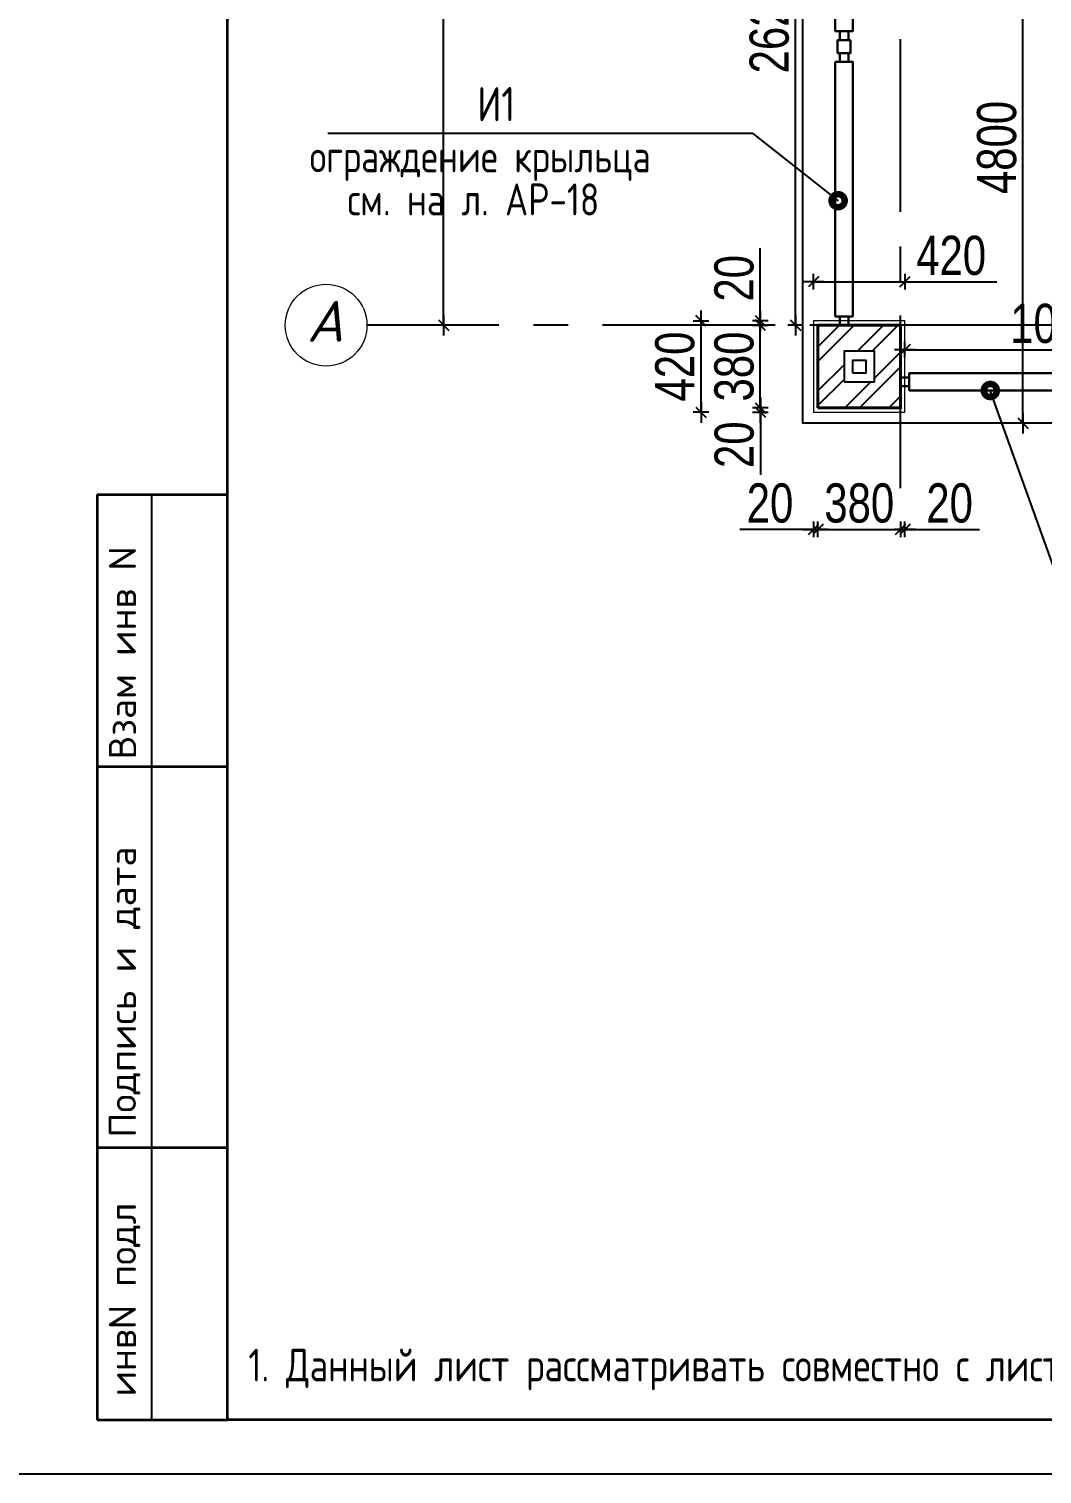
# Model space of a CAD drawing. Extents: x -12289450 to -10763036, y -7834513 to -6150123.
# Drawn here: x -11109433 to -11104775, y -7687111 to -7680473 of the extents above; entities that cross this region are included whole.
import ezdxf

# ---------------------------------------------------------------- set-up
doc = ezdxf.new("R2010")
doc.units = 0
doc.header["$LTSCALE"] = 25
doc.header["$PDMODE"] = 35
doc.linetypes.add('CENTER', pattern=[50.8, 31.75, -6.35, 6.35, -6.35])
doc.layers.get('DefPoints').update_dxf_attribs({"color": 10, "lineweight": 30})
for name, color, linetype in [('003-ТЕКСТ', 7, 'Continuous'), ('004-ВСПЛИНИИ', 15, 'Continuous'), ('005-РАЗМЕРЫ', 252, 'Continuous'), ('008-ШТРИХОВКА', 252, 'Continuous'), ('014-ОСИ', 251, 'CENTER'), ('Annotation - Text', 7, 'Continuous'), ('ArchiCAD', 7, 'Continuous'), ('Новое', 51, 'Continuous')]:
    doc.layers.add(name, color=color, linetype=linetype)
doc.layers.add('СТЕНЫ', color=5, linetype='Continuous', lineweight=40)
doc.styles.add('gismo', font='isocpeui.ttf')
doc.styles.add('GOST 2.304', font='cs_gost2304.shx')
doc.styles.add('SIMP701', font='simplex701.shx')
doc.styles.add('TXT0', font='txt', dxfattribs={"width": 0.8})
doc.dimstyles.new('Копия(2) 3 РАЗМЕРЫ 3', dxfattribs={"dimscale": 30, "dimtxt": 6, "dimasz": 0.08, "dimexe": 0, "dimexo": 0, "dimgap": 1, "dimtad": 1, "dimdec": 0, "dimzin": 0, "dimdsep": 46, "dimtxsty": 'TXT0', "dimblk1": 'A8MITTA', "dimblk2": 'A8MITTA', "dimsah": 1, "dimcen": 0.3, "dimse1": 1, "dimse2": 1, "dimadec": 0, "dimazin": 0, "dimtp": 6, "dimtm": 6, "dimtfac": 1, "dimtdec": 0, "dimtofl": 0, "dimtmove": 0, "dimatfit": 3, "dimldrblk": 'A8MITTA', "dimfxl": 0, "dimtolj": 1, "dimtzin": 0, "dimarcsym": 0})

# ---------------------------------------------------------------- blocks, each defined once
blk = doc.blocks.new('A8MITTA', base_point=(3180, 3140))
for p, q in [((3180, 3155), (3180, 3125)), ((3160, 3140), (3200, 3140)), ((3170, 3130), (3190, 3150))]:
    blk.add_line(p, q)
blk = doc.blocks.new('*D428')
at = {"layer": '005-РАЗМЕРЫ', "color": 0, "lineweight": -2, "ltscale": 1.2, "transparency": 16777216}
blk.add_line((-11105803.5, -7682771.5), (-11105428.3, -7682771.5), dxfattribs=at)
at = {"layer": 'DefPoints', "color": 0, "ltscale": 1.2, "transparency": 16777216}
for p in [(-11105805.9, -7682263.6), (-11105425.9, -7682263.6), (-11105425.9, -7682771.5)]:
    blk.add_point(p, dxfattribs=at)
at = {"layer": '005-РАЗМЕРЫ', "color": 0, "lineweight": -2, "ltscale": 1.2, "transparency": 16777216, "xscale": 2.4, "yscale": 2.4, "zscale": 2.4, "rotation": 180}
blk.add_blockref('A8MITTA', (-11105805.9, -7682771.5), dxfattribs=at)
at = {"layer": '005-РАЗМЕРЫ', "color": 0, "lineweight": -2, "ltscale": 1.2, "transparency": 16777216, "xscale": 2.4, "yscale": 2.4, "zscale": 2.4}
blk.add_blockref('A8MITTA', (-11105425.9, -7682771.5), dxfattribs=at)
at = {"layer": '005-РАЗМЕРЫ', "color": 0, "ltscale": 1.2, "transparency": 16777216, "insert": (-11105615.9, -7682651.5), "char_height": 180, "attachment_point": 5, "style": 'TXT0'}
blk.add_mtext('\\A1;380', dxfattribs=at)
blk = doc.blocks.new('*D429')
at = {"layer": '005-РАЗМЕРЫ', "color": 0, "lineweight": -2, "ltscale": 1.2, "transparency": 16777216}
blk.add_line((-11106070.8, -7682211.2), (-11106070.8, -7681836), dxfattribs=at)
at = {"layer": 'DefPoints', "color": 0, "ltscale": 1.2, "transparency": 16777216}
for p in [(-11106070.8, -7681833.6), (-11105552.3, -7681833.6), (-11105552.3, -7682213.6)]:
    blk.add_point(p, dxfattribs=at)
at = {"layer": '005-РАЗМЕРЫ', "color": 0, "lineweight": -2, "ltscale": 1.2, "transparency": 16777216, "xscale": 2.4, "yscale": 2.4, "zscale": 2.4}
for p, rotation in [((-11106070.8, -7681833.6), 90), ((-11106070.8, -7682213.6), 270)]:
    blk.add_blockref('A8MITTA', p, dxfattribs=dict(at, rotation=rotation))
at = {"layer": '005-РАЗМЕРЫ', "color": 0, "ltscale": 1.2, "transparency": 16777216, "insert": (-11106190.8, -7682023.6), "char_height": 180, "attachment_point": 5, "rotation": 90, "style": 'TXT0'}
blk.add_mtext('\\A1;380', dxfattribs=at)
blk = doc.blocks.new('*D430')
at = {"layer": '005-РАЗМЕРЫ', "color": 0, "lineweight": -2, "ltscale": 1.2, "transparency": 16777216}
blk.add_line((-11104863.5, -7682281.2), (-11104863.5, -7677486), dxfattribs=at)
at = {"layer": 'DefPoints', "color": 0, "ltscale": 1.2, "transparency": 16777216}
for p in [(-11104994.2, -7677483.6), (-11104863.5, -7677483.6), (-11104994.2, -7682283.6)]:
    blk.add_point(p, dxfattribs=at)
at = {"layer": '005-РАЗМЕРЫ', "color": 0, "lineweight": -2, "ltscale": 1.2, "transparency": 16777216, "xscale": 2.4, "yscale": 2.4, "zscale": 2.4}
for p, rotation in [((-11104863.5, -7677483.6), 90), ((-11104863.5, -7682283.6), 270)]:
    blk.add_blockref('A8MITTA', p, dxfattribs=dict(at, rotation=rotation))
at = {"layer": '005-РАЗМЕРЫ', "color": 0, "ltscale": 1.2, "transparency": 16777216, "insert": (-11104983.5, -7681017.3), "char_height": 180, "attachment_point": 5, "rotation": 90, "style": 'TXT0'}
blk.add_mtext('\\A1;4800', dxfattribs=at)
blk = doc.blocks.new('*D460')
at = {"layer": '005-РАЗМЕРЫ', "color": 0, "lineweight": -2, "ltscale": 1.2, "transparency": 16777216}
blk.add_line((-11107526.6, -7681831.2), (-11107526.6, -7677636), dxfattribs=at)
at = {"layer": 'DefPoints', "color": 0, "ltscale": 1.2, "transparency": 16777216}
for p in [(-11107526.6, -7677633.6), (-11107481.6, -7677633.6), (-11107712.8, -7681833.6)]:
    blk.add_point(p, dxfattribs=at)
at = {"layer": '005-РАЗМЕРЫ', "color": 0, "lineweight": -2, "ltscale": 1.2, "transparency": 16777216, "xscale": 2.4, "yscale": 2.4, "zscale": 2.4}
for p, rotation in [((-11107526.6, -7677633.6), 90), ((-11107526.6, -7681833.6), 270)]:
    blk.add_blockref('A8MITTA', p, dxfattribs=dict(at, rotation=rotation))
at = {"layer": '005-РАЗМЕРЫ', "color": 0, "ltscale": 1.2, "transparency": 16777216, "insert": (-11107646.6, -7679733.6), "char_height": 180, "attachment_point": 5, "rotation": 90, "style": 'TXT0'}
blk.add_mtext('\\A1;4200', dxfattribs=at)
blk = doc.blocks.new('*D468')
at = {"layer": '005-РАЗМЕРЫ', "color": 0, "lineweight": -2, "ltscale": 1.2, "transparency": 16777216}
for p, q in [((-11105428.3, -7682771.5), (-11105430.7, -7682771.5)), ((-11105403.5, -7682771.5), (-11105062.6, -7682771.5))]:
    blk.add_line(p, q, dxfattribs=at)
at = {"layer": 'DefPoints', "color": 0, "ltscale": 1.2, "transparency": 16777216}
for p in [(-11105425.9, -7682345.2), (-11105405.9, -7682345.2), (-11105405.9, -7682771.5)]:
    blk.add_point(p, dxfattribs=at)
at = {"layer": '005-РАЗМЕРЫ', "color": 0, "lineweight": -2, "ltscale": 1.2, "transparency": 16777216, "xscale": 2.4, "yscale": 2.4, "zscale": 2.4}
blk.add_blockref('A8MITTA', (-11105425.9, -7682771.5), dxfattribs=at)
at = {"layer": '005-РАЗМЕРЫ', "color": 0, "lineweight": -2, "ltscale": 1.2, "transparency": 16777216, "xscale": 2.4, "yscale": 2.4, "zscale": 2.4, "rotation": 180}
blk.add_blockref('A8MITTA', (-11105405.9, -7682771.5), dxfattribs=at)
at = {"layer": '005-РАЗМЕРЫ', "color": 0, "ltscale": 1.2, "transparency": 16777216, "insert": (-11105200.6, -7682651.5), "char_height": 180, "attachment_point": 5, "style": 'TXT0'}
blk.add_mtext('\\A1;20', dxfattribs=at)
blk = doc.blocks.new('*D469')
at = {"layer": '005-РАЗМЕРЫ', "color": 0, "lineweight": -2, "ltscale": 1.2, "transparency": 16777216}
blk.add_line((-11105403.5, -7681946.5), (-11104378.3, -7681946.5), dxfattribs=at)
at = {"layer": 'DefPoints', "color": 0, "ltscale": 1.2, "transparency": 16777216}
for p in [(-11104375.9, -7681946.5), (-11105405.9, -7682053.6), (-11104375.9, -7682053.6)]:
    blk.add_point(p, dxfattribs=at)
at = {"layer": '005-РАЗМЕРЫ', "color": 0, "lineweight": -2, "ltscale": 1.2, "transparency": 16777216, "xscale": 2.4, "yscale": 2.4, "zscale": 2.4, "rotation": 180}
blk.add_blockref('A8MITTA', (-11105405.9, -7681946.5), dxfattribs=at)
at = {"layer": '005-РАЗМЕРЫ', "color": 0, "lineweight": -2, "ltscale": 1.2, "transparency": 16777216, "xscale": 2.4, "yscale": 2.4, "zscale": 2.4}
blk.add_blockref('A8MITTA', (-11104375.9, -7681946.5), dxfattribs=at)
at = {"layer": '005-РАЗМЕРЫ', "color": 0, "ltscale": 1.2, "transparency": 16777216, "insert": (-11104707.9, -7681826.5), "char_height": 180, "attachment_point": 5, "style": 'TXT0'}
blk.add_mtext('\\A1;1030', dxfattribs=at)
blk = doc.blocks.new('*D470')
at = {"layer": '005-РАЗМЕРЫ', "color": 0, "lineweight": -2, "ltscale": 1.2, "transparency": 16777216}
for p, q in [((-11105828.3, -7682771.5), (-11106164.2, -7682771.5)), ((-11105803.5, -7682771.5), (-11105801.1, -7682771.5))]:
    blk.add_line(p, q, dxfattribs=at)
at = {"layer": 'DefPoints', "color": 0, "ltscale": 1.2, "transparency": 16777216}
for p in [(-11105825.9, -7682345.2), (-11105805.9, -7682345.2), (-11105825.9, -7682771.5)]:
    blk.add_point(p, dxfattribs=at)
at = {"layer": '005-РАЗМЕРЫ', "color": 0, "lineweight": -2, "ltscale": 1.2, "transparency": 16777216, "xscale": 2.4, "yscale": 2.4, "zscale": 2.4}
blk.add_blockref('A8MITTA', (-11105825.9, -7682771.5), dxfattribs=at)
at = {"layer": '005-РАЗМЕРЫ', "color": 0, "lineweight": -2, "ltscale": 1.2, "transparency": 16777216, "xscale": 2.4, "yscale": 2.4, "zscale": 2.4, "rotation": 180}
blk.add_blockref('A8MITTA', (-11105805.9, -7682771.5), dxfattribs=at)
at = {"layer": '005-РАЗМЕРЫ', "color": 0, "ltscale": 1.2, "transparency": 16777216, "insert": (-11106026.2, -7682651.5), "char_height": 180, "attachment_point": 5, "style": 'TXT0'}
blk.add_mtext('\\A1;20', dxfattribs=at)
blk = doc.blocks.new('*D471')
at = {"layer": '005-РАЗМЕРЫ', "color": 0, "lineweight": -2, "ltscale": 1.2, "transparency": 16777216}
for p, q in [((-11106070.8, -7681811.2), (-11106070.8, -7681480.2)), ((-11106070.8, -7681836), (-11106070.8, -7681838.4))]:
    blk.add_line(p, q, dxfattribs=at)
at = {"layer": 'DefPoints', "color": 0, "ltscale": 1.2, "transparency": 16777216}
for p in [(-11106070.8, -7681813.6), (-11105805.9, -7681813.6), (-11105805.9, -7681833.6)]:
    blk.add_point(p, dxfattribs=at)
at = {"layer": '005-РАЗМЕРЫ', "color": 0, "lineweight": -2, "ltscale": 1.2, "transparency": 16777216, "xscale": 2.4, "yscale": 2.4, "zscale": 2.4}
for p, rotation in [((-11106070.8, -7681813.6), 270), ((-11106070.8, -7681833.6), 90)]:
    blk.add_blockref('A8MITTA', p, dxfattribs=dict(at, rotation=rotation))
at = {"layer": '005-РАЗМЕРЫ', "color": 0, "ltscale": 1.2, "transparency": 16777216, "insert": (-11106190.8, -7681618.2), "char_height": 180, "attachment_point": 5, "rotation": 90, "style": 'TXT0'}
blk.add_mtext('\\A1;20', dxfattribs=at)
blk = doc.blocks.new('*D472')
at = {"layer": '005-РАЗМЕРЫ', "color": 0, "lineweight": -2, "ltscale": 1.2, "transparency": 16777216}
for p, q in [((-11106070, -7682211.2), (-11106070, -7682208.8)), ((-11106070, -7682236), (-11106070, -7682520.8))]:
    blk.add_line(p, q, dxfattribs=at)
at = {"layer": 'DefPoints', "color": 0, "ltscale": 1.2, "transparency": 16777216}
for p in [(-11106070, -7682233.6), (-11105725.8, -7682213.6), (-11105725.8, -7682233.6)]:
    blk.add_point(p, dxfattribs=at)
at = {"layer": '005-РАЗМЕРЫ', "color": 0, "lineweight": -2, "ltscale": 1.2, "transparency": 16777216, "xscale": 2.4, "yscale": 2.4, "zscale": 2.4}
for p, rotation in [((-11106070, -7682213.6), 270), ((-11106070, -7682233.6), 90)]:
    blk.add_blockref('A8MITTA', p, dxfattribs=dict(at, rotation=rotation))
at = {"layer": '005-РАЗМЕРЫ', "color": 0, "ltscale": 1.2, "transparency": 16777216, "insert": (-11106190, -7682382.8), "char_height": 180, "attachment_point": 5, "rotation": 90, "style": 'TXT0'}
blk.add_mtext('\\A1;20', dxfattribs=at)
blk = doc.blocks.new('*D489')
at = {"layer": '005-РАЗМЕРЫ', "color": 0, "lineweight": -2, "ltscale": 1.2, "transparency": 16777216}
blk.add_line((-11106343, -7682231.2), (-11106343, -7681816), dxfattribs=at)
at = {"layer": 'DefPoints', "color": 0, "ltscale": 1.2, "transparency": 16777216}
for p in [(-11106343, -7681813.6), (-11105707.8, -7681813.6), (-11105725.8, -7682233.6)]:
    blk.add_point(p, dxfattribs=at)
at = {"layer": '005-РАЗМЕРЫ', "color": 0, "lineweight": -2, "ltscale": 1.2, "transparency": 16777216, "xscale": 2.4, "yscale": 2.4, "zscale": 2.4}
for p, rotation in [((-11106343, -7681813.6), 90), ((-11106343, -7682233.6), 270)]:
    blk.add_blockref('A8MITTA', p, dxfattribs=dict(at, rotation=rotation))
at = {"layer": '005-РАЗМЕРЫ', "color": 0, "ltscale": 1.2, "transparency": 16777216, "insert": (-11106463, -7682023.6), "char_height": 180, "attachment_point": 5, "rotation": 90, "style": 'TXT0'}
blk.add_mtext('\\A1;420', dxfattribs=at)
blk = doc.blocks.new('*D490')
at = {"layer": '005-РАЗМЕРЫ', "color": 0, "lineweight": -2, "ltscale": 1.2, "transparency": 16777216}
for p, q in [((-11105823.5, -7681634.1), (-11105408.3, -7681634.1)), ((-11105405.9, -7681634.1), (-11104983.5, -7681634.1))]:
    blk.add_line(p, q, dxfattribs=at)
at = {"layer": 'DefPoints', "color": 0, "ltscale": 1.2, "transparency": 16777216}
for p in [(-11105405.9, -7681634.1), (-11105825.9, -7681813.6), (-11105405.9, -7681813.6)]:
    blk.add_point(p, dxfattribs=at)
at = {"layer": '005-РАЗМЕРЫ', "color": 0, "lineweight": -2, "ltscale": 1.2, "transparency": 16777216, "xscale": 2.4, "yscale": 2.4, "zscale": 2.4, "rotation": 180}
blk.add_blockref('A8MITTA', (-11105825.9, -7681634.1), dxfattribs=at)
at = {"layer": '005-РАЗМЕРЫ', "color": 0, "lineweight": -2, "ltscale": 1.2, "transparency": 16777216, "xscale": 2.4, "yscale": 2.4, "zscale": 2.4}
blk.add_blockref('A8MITTA', (-11105405.9, -7681634.1), dxfattribs=at)
at = {"layer": '005-РАЗМЕРЫ', "color": 0, "ltscale": 1.2, "transparency": 16777216, "insert": (-11105193.5, -7681514.1), "char_height": 180, "attachment_point": 5, "style": 'TXT0'}
blk.add_mtext('\\A1;420', dxfattribs=at)
blk = doc.blocks.new('*D523')
at = {"layer": '005-РАЗМЕРЫ', "color": 0, "lineweight": -2, "ltscale": 1.2, "transparency": 16777216}
blk.add_line((-11105908.9, -7681831.2), (-11105908.9, -7679216), dxfattribs=at)
at = {"layer": 'DefPoints', "color": 0, "ltscale": 1.2, "transparency": 16777216}
for p in [(-11106203.5, -7679213.6), (-11105908.9, -7679213.6), (-11106203.5, -7681833.6)]:
    blk.add_point(p, dxfattribs=at)
at = {"layer": '005-РАЗМЕРЫ', "color": 0, "lineweight": -2, "ltscale": 1.2, "transparency": 16777216, "xscale": 2.4, "yscale": 2.4, "zscale": 2.4}
for p, rotation in [((-11105908.9, -7679213.6), 90), ((-11105908.9, -7681833.6), 270)]:
    blk.add_blockref('A8MITTA', p, dxfattribs=dict(at, rotation=rotation))
at = {"layer": '005-РАЗМЕРЫ', "color": 0, "ltscale": 1.2, "transparency": 16777216, "insert": (-11106028.9, -7680462.7), "char_height": 180, "attachment_point": 5, "rotation": 90, "style": 'TXT0'}
blk.add_mtext('\\A1;2620', dxfattribs=at)

msp = doc.modelspace()

# ---------------------------------------------------------------- hatches: boundary and pattern name
at = {"layer": '008-ШТРИХОВКА', "ltscale": 3}
h = msp.add_hatch(dxfattribs=at)
h.set_pattern_fill('ANSI32', color=256, scale=15)
h.set_pattern_definition([(45, (-11109580.72, -7438998.03), (-101.02788, 101.02788), []), (45, (-11109513.37, -7438998.03), (-101.02788, 101.02788), [])])
h.paths.add_polyline_path([(-11105425.9, -7682213.6), (-11105425.9, -7681833.6), (-11105805.9, -7681833.6), (-11105805.9, -7682213.6)])
h.paths.add_polyline_path([(-11105545.9, -7682093.6), (-11105685.9, -7682093.6), (-11105685.9, -7681953.6), (-11105545.9, -7681953.6)], flags=16)
h.paths.add_polyline_path([(-11105585.9, -7682053.6), (-11105645.9, -7682053.6), (-11105645.9, -7681993.6), (-11105585.9, -7681993.6)], flags=0)

# ---------------------------------------------------------------- linework, layer by layer
at = {"lineweight": 25, "ltscale": 20}
msp.add_line((-11106105, -7680953), (-11108058.5, -7680953), dxfattribs=at)
for points in [[(-11106105, -7680953), (-11105713, -7681261.8)], [(-11104563, -7683384.3), (-11105013.5, -7682133.6)]]:
    msp.add_lwpolyline(points, dxfattribs=at)
at = {"lineweight": 25, "ltscale": 20, "const_width": 60}
for points in [[(-11105728, -7681261.8, -1), (-11105698, -7681261.8, -1)], [(-11105028.5, -7682133.6, -1), (-11104998.5, -7682133.6, -1)]]:
    msp.add_lwpolyline(points, format="xyb", close=True, dxfattribs=at)
at = {"layer": '004-ВСПЛИНИИ', "color": 12, "lineweight": 30}
for points in [[(-11105725.9, -7680483.6), (-11105645.9, -7680483.6), (-11105645.9, -7679313.6), (-11105725.9, -7679313.6)], [(-11105725.9, -7680623.6), (-11105645.9, -7680623.6), (-11105645.9, -7681793.6), (-11105725.9, -7681793.6)], [(-11104415.9, -7682133.6), (-11104415.9, -7682053.6), (-11105385.9, -7682053.6), (-11105385.9, -7682133.6)]]:
    msp.add_lwpolyline(points, close=True, dxfattribs=at)
for points in [[(-11105705.9, -7680523.6), (-11105665.9, -7680523.6), (-11105665.9, -7680483.6), (-11105705.9, -7680483.6), (-11105705.9, -7680523.6)], [(-11105655.9, -7680523.6), (-11105655.9, -7680583.6), (-11105715.9, -7680583.6), (-11105715.9, -7680523.6), (-11105655.9, -7680523.6)], [(-11105705.9, -7680583.6), (-11105665.9, -7680583.6), (-11105665.9, -7680623.6), (-11105705.9, -7680623.6), (-11105705.9, -7680583.6)], [(-11105705.9, -7681793.6), (-11105665.9, -7681793.6), (-11105665.9, -7681833.6), (-11105705.9, -7681833.6), (-11105705.9, -7681793.6)], [(-11105425.9, -7682113.6), (-11105425.9, -7682073.6), (-11105385.9, -7682073.6), (-11105385.9, -7682113.6), (-11105425.9, -7682113.6)]]:
    msp.add_lwpolyline(points, dxfattribs=at)
at = {"layer": '014-ОСИ'}
for points in [[(-11105425.9, -7682582.8), (-11105425.5, -7673749.5)], [(-11099652.1, -7681833.6), (-11107878.8, -7681833.6)]]:
    msp.add_lwpolyline(points, dxfattribs=at)
at = {"layer": 'Annotation - Text', "color": 0, "lineweight": 20}
msp.add_circle((-11108066.6, -7681833.6), 187.8, dxfattribs=at)
at = {"layer": 'ArchiCAD', "color": 7, "linetype": 'Continuous', "lineweight": 35}
for p, q in [((-11109119.1, -7682611.3), (-11108519.1, -7682611.3)), ((-11109119.1, -7682611.3), (-11109119.1, -7686861.2)), ((-11109119.1, -7683861.2), (-11108519.1, -7683861.2)), ((-11109119.1, -7685611.2), (-11108519.1, -7685611.2)), ((-11109119.1, -7686861.2), (-11108519.1, -7686861.2))]:
    msp.add_line(p, q, dxfattribs=at)
msp.add_lwpolyline([(-11108519.1, -7672511.3), (-11088769.2, -7672511.3), (-11088769.2, -7686861.2), (-11108519.1, -7686861.2)], close=True, dxfattribs=at)
msp.add_lwpolyline([(-11108519.1, -7672511.3), (-11088769.2, -7672511.3), (-11088769.2, -7686861.2), (-11108519.1, -7686861.2)], close=True, dxfattribs=at)
at = {"layer": 'Новое', "color": 7, "linetype": 'Continuous'}
msp.add_line((-11108869.1, -7682611.3), (-11108869.1, -7686861.2), dxfattribs=at)
msp.add_lwpolyline([(-11109519.1, -7672261.3), (-11088519.2, -7672261.3), (-11088519.2, -7687111.2), (-11109519.1, -7687111.2)], close=True, dxfattribs=at)
msp.add_lwpolyline([(-11109519.1, -7672261.3), (-11088519.2, -7672261.3), (-11088519.2, -7687111.2), (-11109519.1, -7687111.2)], close=True, dxfattribs=at)
at = {"layer": 'СТЕНЫ', "lineweight": 25, "ltscale": 3}
msp.add_lwpolyline([(-11104305.9, -7682283.6), (-11105875.9, -7682283.6), (-11105875.9, -7677413.6)], dxfattribs=at)
at = {"layer": 'СТЕНЫ', "lineweight": 9, "ltscale": 3}
msp.add_lwpolyline([(-11105825.9, -7682233.6), (-11105405.9, -7682233.6), (-11105405.9, -7681813.6), (-11105825.9, -7681813.6)], close=True, dxfattribs=at)
at = {"layer": 'СТЕНЫ', "ltscale": 3}
msp.add_lwpolyline([(-11105805.9, -7682213.6), (-11105425.9, -7682213.6), (-11105425.9, -7681833.6), (-11105805.9, -7681833.6)], close=True, dxfattribs=at)
at = {"layer": 'СТЕНЫ', "lineweight": 25, "ltscale": 3}
for points in [[(-11105685.9, -7682093.6), (-11105545.9, -7682093.6), (-11105545.9, -7681953.6), (-11105685.9, -7681953.6)], [(-11105645.9, -7682053.6), (-11105645.9, -7681993.6), (-11105585.9, -7681993.6), (-11105585.9, -7682053.6), (-11105645.9, -7682053.6)]]:
    msp.add_lwpolyline(points, close=True, dxfattribs=at)

# ---------------------------------------------------------------- texts
at = {"layer": '003-ТЕКСТ', "lineweight": 30, "style": 'SIMP701'}
for s, height, p in [('Взам инв N', 125, (-11108940, -7683829)), ('Подпись и дата', 124.998, (-11108940.1, -7685565.9)), ('инвN подл', 125, (-11108940.1, -7686754.8))]:
    msp.add_text(s, height=height, rotation=90, dxfattribs=at).set_placement(p)
at = {"layer": 'Annotation - Text', "color": 0, "lineweight": 25, "style": 'GOST 2.304'}
for s, height, p in [('И1', 157.5, (-11107371.8, -7680896.5)), ('ограждение крыльца', 147, (-11108141.8, -7681131.4)), ('см. на л. АР-18', 147, (-11107968.7, -7681329.5)), ('1. Данный лист рассматривать совместно с листами АР-1,2,3,4,11-14.', 150, (-11108424.2, -7686685.4))]:
    msp.add_text(s, height=height, dxfattribs=at).set_placement(p)
at = {"layer": 'Annotation - Text', "color": 0, "lineweight": 25, "insert": (-11108070.8, -7681721.6), "char_height": 187.8, "attachment_point": 2, "style": 'gismo'}
msp.add_mtext('A', dxfattribs=at)

# ---------------------------------------------------------------- dimensions: what is measured, and where the dimension line sits
at = {"layer": '005-РАЗМЕРЫ', "ltscale": 1.2}
for base, p1, p2, angle, picture, middle in [((-11104863.5, -7677483.6), (-11104994.2, -7682283.6), (-11104994.2, -7677483.6), 90, '*D430', (-11104863.5, -7681017.3)), ((-11105908.9, -7679213.6), (-11106203.5, -7681833.6), (-11106203.5, -7679213.6), 90, '*D523', (-11105908.9, -7680462.7)), ((-11106070.8, -7681813.6), (-11105805.9, -7681833.6), (-11105805.9, -7681813.6), 90, '*D471', (-11106070.8, -7681618.2)), ((-11106343, -7681813.6), (-11105725.8, -7682233.6), (-11105707.8, -7681813.6), 90, '*D489', (-11106343, -7682023.6)), ((-11106070.8, -7681833.6), (-11105552.3, -7682213.6), (-11105552.3, -7681833.6), 90, '*D429', (-11106070.8, -7682023.6)), ((-11106070, -7682233.6), (-11105725.8, -7682213.6), (-11105725.8, -7682233.6), 90, '*D472', (-11106070, -7682382.8)), ((-11105825.9, -7682771.5), (-11105805.9, -7682345.2), (-11105825.9, -7682345.2), 180, '*D470', (-11106026.2, -7682771.5))]:
    dim = msp.add_linear_dim(base=base, p1=p1, p2=p2, angle=angle, dimstyle='Копия(2) 3 РАЗМЕРЫ 3', dxfattribs=at)
    dim.commit()
    dim.dimension.update_dxf_attribs({"geometry": picture, "text_midpoint": middle, "dimtype": 160})
dim = msp.add_linear_dim(base=(-11107526.6, -7677633.6), p1=(-11107712.8, -7681833.6), p2=(-11107481.6, -7677633.6), angle=90, dimstyle='Копия(2) 3 РАЗМЕРЫ 3', dxfattribs=at)
dim.commit()
dim.dimension.update_dxf_attribs({"geometry": '*D460', "text_midpoint": (-11107646.6, -7679733.6)})
for base, p1, p2, picture, middle in [((-11105405.9, -7681634.1), (-11105825.9, -7681813.6), (-11105405.9, -7681813.6), '*D490', (-11105193.5, -7681634.1)), ((-11104375.9, -7681946.5), (-11105405.9, -7682053.6), (-11104375.9, -7682053.6), '*D469', (-11104707.9, -7681946.5)), ((-11105425.9, -7682771.5), (-11105805.9, -7682263.6), (-11105425.9, -7682263.6), '*D428', (-11105615.9, -7682771.5)), ((-11105405.9, -7682771.5), (-11105425.9, -7682345.2), (-11105405.9, -7682345.2), '*D468', (-11105200.6, -7682771.5))]:
    dim = msp.add_linear_dim(base=base, p1=p1, p2=p2, dimstyle='Копия(2) 3 РАЗМЕРЫ 3', dxfattribs=at)
    dim.commit()
    dim.dimension.update_dxf_attribs({"geometry": picture, "text_midpoint": middle, "dimtype": 160})

doc.saveas('drawing.dxf')
